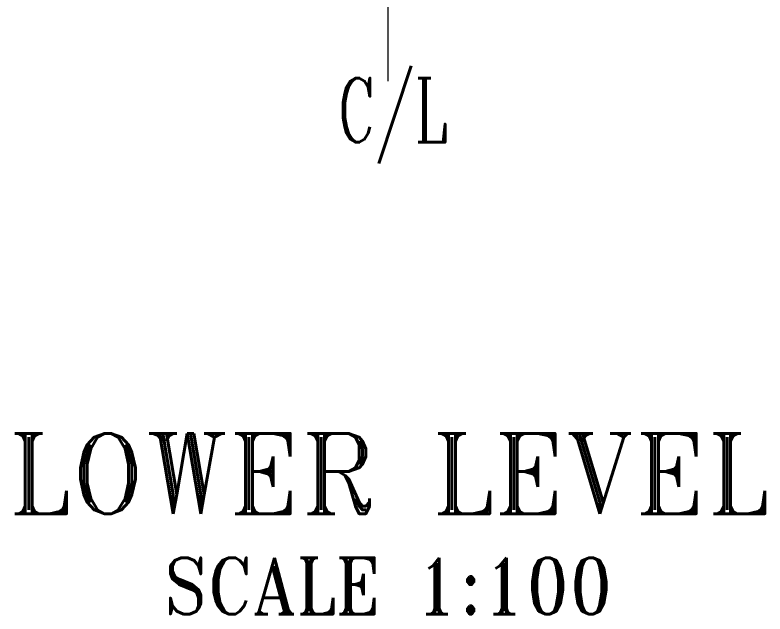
# Model space of a CAD drawing. Extents: x 2879167 to 2959690, y -882003 to -585933.
# Drawn here: x 2911906 to 2916578, y -773215 to -769482 of the extents above; entities that cross this region are included whole.
import ezdxf
from ezdxf.enums import TextEntityAlignment as Align

# ---------------------------------------------------------------- set-up
doc = ezdxf.new("R2010")
doc.units = 0
doc.header["$LTSCALE"] = 1000
doc.header["$MEASUREMENT"] = 0
doc.linetypes.add('BORDER', pattern=[1.75, 0.5, -0.25, 0.5, -0.25, 0, -0.25])
doc.linetypes.add('DASHDOT', pattern=[1, 0.5, -0.25, 0, -0.25])
doc.layers.add('GRID', color=6, linetype='DASHDOT')
doc.layers.add('TEXT', color=7, linetype='CONTINUOUS')
doc.styles.add('1', font='ROMANC.SHX', dxfattribs={"width": 0.65, "height": 0.5})
doc.styles.add('style4', font='romant.shx')

msp = doc.modelspace()

# ---------------------------------------------------------------- linework, layer by layer
at = {"layer": 'GRID', "color": 42, "linetype": 'BORDER', "lineweight": 9}
msp.add_line((2914231.1, -769895.6), (2914231.1, -729481.4), dxfattribs=at)

# ---------------------------------------------------------------- texts
at = {"layer": 'GRID', "color": 2, "style": '1', "width": 0.65}
msp.add_text('C/L', height=400, dxfattribs=at).set_placement((2914256, -770075.2), align=Align.MIDDLE_CENTER)
at = {"layer": 'TEXT', "color": 2, "style": 'style4'}
msp.add_text('LOWER LEVEL', height=500, rotation=360, dxfattribs=at).set_placement((2914231.1, -772339.5), align=Align.MIDDLE_CENTER)
at = {"layer": 'TEXT', "color": 7, "style": 'style4', "width": 0.9}
msp.add_text('SCALE 1:100', height=350, rotation=360, dxfattribs=at).set_placement((2914231.1, -773039.5), align=Align.MIDDLE_CENTER)

doc.saveas('drawing.dxf')
